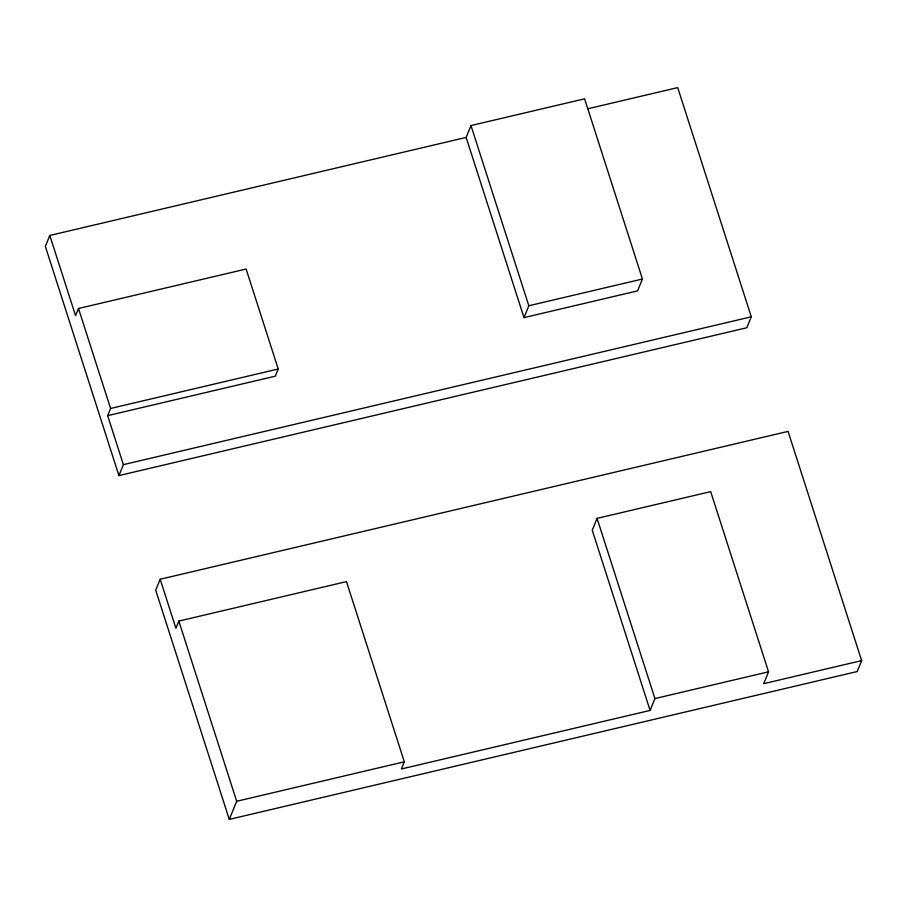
<?xml version="1.0" encoding="UTF-8"?>
<svg xmlns="http://www.w3.org/2000/svg" width="907" height="907" viewBox="0 0 907 907"><rect width="100%" height="100%" fill="white"/><g stroke="black" fill="none" stroke-linecap="round" stroke-linejoin="round"><path stroke-width="1.36" d="M466.153 137.422L523.997 317.62L637.598 290.864L642.439 279.016L584.596 98.818L470.982 125.574L466.153 137.422L49.817 235.457L45.35 246.398L118.93 475.597L746.824 327.744L751.291 316.804L677.71 87.605L587.917 108.749M118.93 475.597L123.386 464.656L107.661 415.644L275.286 376.178L278.222 369.002L246.126 269.028L78.49 308.493L75.564 315.681L49.817 235.457M107.661 415.644L110.586 408.467L78.49 308.493M160.176 579.256L155.709 590.196L229.29 819.395L857.183 671.543L861.65 660.602L788.07 431.403L160.176 579.256L175.913 628.256L178.838 621.08L346.474 581.614L404.318 761.801L401.382 768.977L650.092 710.419L654.922 698.571L597.078 518.373L710.691 491.628L768.535 671.815L763.694 683.674L861.65 660.602M229.29 819.395L236.682 801.278L178.838 621.08M523.997 317.62L528.826 305.761L470.982 125.574M597.078 518.373L592.248 530.232L650.092 710.419M528.826 305.761L642.439 279.016M110.586 408.467L278.222 369.002M123.386 464.656L751.291 316.804M654.922 698.571L768.535 671.815M236.682 801.278L404.318 761.801"/></g></svg>
